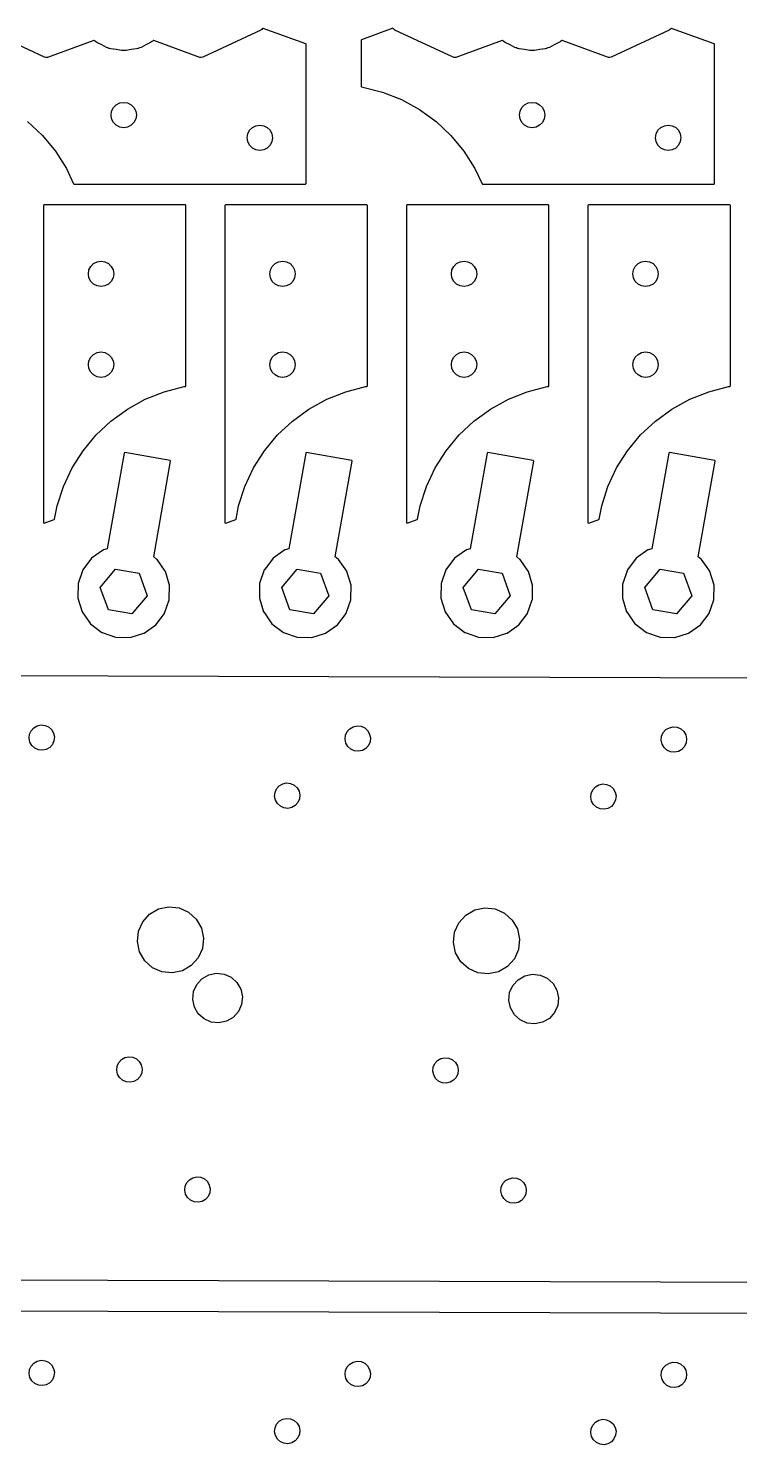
# Model space of a CAD drawing. Header units: metres. Extents: x 5 to 408, y 9 to 287.
# Drawn here: x 199.5 to 277.9, y 131 to 287.1 of the extents above; entities that cross this region are included whole.
import ezdxf

# ---------------------------------------------------------------- set-up
doc = ezdxf.new("R2010")
doc.units = ezdxf.units.M

msp = doc.modelspace()

# ---------------------------------------------------------------- linework, layer by layer
for p, q in [((201.282, 283.871), (194.884, 286.855)), ((206.695, 285.711), (201.606, 283.859)), ((206.752, 285.698), (206.695, 285.711)), ((206.773, 285.678), (206.752, 285.698)), ((206.887, 285.595), (206.773, 285.678)), ((206.902, 285.587), (206.887, 285.595)), ((206.913, 285.579), (206.902, 285.587)), ((206.926, 285.568), (206.913, 285.579)), ((207.042, 285.489), (206.926, 285.568)), ((213.074, 285.568), (212.958, 285.489)), ((213.087, 285.579), (213.074, 285.568)), ((213.098, 285.587), (213.087, 285.579)), ((213.113, 285.595), (213.098, 285.587)), ((213.227, 285.678), (213.113, 285.595)), ((213.248, 285.698), (213.227, 285.678)), ((213.305, 285.711), (213.248, 285.698)), ((218.398, 283.857), (213.305, 285.711)), ((225.112, 286.853), (218.722, 283.873)), ((225.222, 286.927), (225.112, 286.853)), ((225.307, 287.036), (225.222, 286.927)), ((225.37, 287.054), (225.307, 287.036)), ((230.064, 285.345), (225.37, 287.054)), ((236.186, 285.8), (236.15, 285.748)), ((236.15, 285.748), (236.15, 280.659)), ((239.635, 287.055), (236.186, 285.8)), ((239.704, 287.03), (239.635, 287.055)), ((239.735, 286.973), (239.704, 287.03)), ((239.83, 286.886), (239.735, 286.973)), ((239.884, 286.855), (239.83, 286.886)), ((246.282, 283.871), (239.884, 286.855)), ((251.695, 285.711), (246.606, 283.859)), ((251.752, 285.698), (251.695, 285.711)), ((251.773, 285.678), (251.752, 285.698)), ((251.887, 285.595), (251.773, 285.678)), ((251.902, 285.587), (251.887, 285.595)), ((251.913, 285.579), (251.902, 285.587)), ((251.926, 285.568), (251.913, 285.579)), ((252.042, 285.489), (251.926, 285.568)), ((258.074, 285.568), (257.958, 285.489)), ((258.087, 285.579), (258.074, 285.568)), ((258.098, 285.587), (258.087, 285.579)), ((258.113, 285.595), (258.098, 285.587)), ((258.227, 285.678), (258.113, 285.595)), ((258.248, 285.698), (258.227, 285.678)), ((258.305, 285.711), (258.248, 285.698)), ((263.398, 283.857), (258.305, 285.711)), ((270.112, 286.853), (263.722, 283.873)), ((270.222, 286.927), (270.112, 286.853)), ((270.307, 287.036), (270.222, 286.927)), ((270.37, 287.054), (270.307, 287.036)), ((275.064, 285.345), (270.37, 287.054)), ((207.573, 285.241), (207.042, 285.489)), ((208.089, 284.955), (207.573, 285.241)), ((208.221, 284.907), (208.089, 284.955)), ((208.238, 284.904), (208.221, 284.907)), ((208.251, 284.9), (208.238, 284.904)), ((208.266, 284.892), (208.251, 284.9)), ((208.4, 284.848), (208.266, 284.892)), ((208.417, 284.846), (208.4, 284.848)), ((208.43, 284.842), (208.417, 284.846)), ((208.446, 284.835), (208.43, 284.842)), ((208.581, 284.796), (208.446, 284.835)), ((209.163, 284.724), (208.581, 284.796)), ((209.741, 284.612), (209.163, 284.724)), ((209.882, 284.607), (209.741, 284.612)), ((209.899, 284.609), (209.882, 284.607)), ((209.913, 284.609), (209.899, 284.609)), ((209.93, 284.606), (209.913, 284.609)), ((210.07, 284.606), (209.93, 284.606)), ((210.087, 284.609), (210.07, 284.606)), ((210.101, 284.609), (210.087, 284.609)), ((210.118, 284.607), (210.101, 284.609)), ((210.259, 284.612), (210.118, 284.607)), ((210.834, 284.724), (210.259, 284.612)), ((211.419, 284.796), (210.834, 284.724)), ((211.554, 284.835), (211.419, 284.796)), ((211.57, 284.842), (211.554, 284.835)), ((211.583, 284.846), (211.57, 284.842)), ((211.6, 284.848), (211.583, 284.846)), ((211.734, 284.892), (211.6, 284.848)), ((211.749, 284.9), (211.734, 284.892)), ((211.762, 284.904), (211.749, 284.9)), ((211.779, 284.907), (211.762, 284.904)), ((211.911, 284.955), (211.779, 284.907)), ((212.424, 285.24), (211.911, 284.955)), ((212.958, 285.489), (212.424, 285.24)), ((230.1, 285.294), (230.064, 285.345)), ((230.1, 269.959), (230.1, 285.294)), ((252.573, 285.241), (252.042, 285.489)), ((253.089, 284.955), (252.573, 285.241)), ((253.221, 284.907), (253.089, 284.955)), ((253.238, 284.904), (253.221, 284.907)), ((253.251, 284.9), (253.238, 284.904)), ((253.266, 284.892), (253.251, 284.9)), ((253.4, 284.848), (253.266, 284.892)), ((253.417, 284.846), (253.4, 284.848)), ((253.43, 284.842), (253.417, 284.846)), ((253.446, 284.835), (253.43, 284.842)), ((253.581, 284.796), (253.446, 284.835)), ((254.163, 284.724), (253.581, 284.796)), ((254.741, 284.612), (254.163, 284.724)), ((254.882, 284.607), (254.741, 284.612)), ((254.899, 284.609), (254.882, 284.607)), ((254.913, 284.609), (254.899, 284.609)), ((254.93, 284.606), (254.913, 284.609)), ((255.07, 284.606), (254.93, 284.606)), ((255.087, 284.609), (255.07, 284.606)), ((255.101, 284.609), (255.087, 284.609)), ((255.118, 284.607), (255.101, 284.609)), ((255.259, 284.612), (255.118, 284.607)), ((255.834, 284.724), (255.259, 284.612)), ((256.419, 284.796), (255.834, 284.724)), ((256.554, 284.835), (256.419, 284.796)), ((256.57, 284.842), (256.554, 284.835)), ((256.583, 284.846), (256.57, 284.842)), ((256.6, 284.848), (256.583, 284.846)), ((256.734, 284.892), (256.6, 284.848)), ((256.749, 284.9), (256.734, 284.892)), ((256.762, 284.904), (256.749, 284.9)), ((256.779, 284.907), (256.762, 284.904)), ((256.911, 284.955), (256.779, 284.907)), ((257.424, 285.24), (256.911, 284.955)), ((257.958, 285.489), (257.424, 285.24)), ((275.1, 285.294), (275.064, 285.345)), ((275.1, 269.959), (275.1, 285.294)), ((201.406, 283.836), (201.282, 283.871)), ((201.606, 283.859), (201.406, 283.836)), ((218.524, 283.833), (218.398, 283.857)), ((218.722, 283.873), (218.524, 283.833)), ((246.406, 283.836), (246.282, 283.871)), ((246.606, 283.859), (246.406, 283.836)), ((263.524, 283.833), (263.398, 283.857)), ((263.722, 283.873), (263.524, 283.833)), ((236.15, 280.659), (236.2, 280.602)), ((236.2, 280.602), (236.354, 280.583)), ((236.354, 280.583), (238.531, 280.024)), ((238.531, 280.024), (240.621, 279.196)), ((208.601, 277.5), (208.67, 277.932)), ((208.67, 277.932), (208.868, 278.322)), ((208.868, 278.322), (209.178, 278.632)), ((209.178, 278.632), (209.568, 278.83)), ((209.568, 278.83), (210, 278.899)), ((210, 278.899), (210.432, 278.83)), ((210.432, 278.83), (210.822, 278.632)), ((210.822, 278.632), (211.132, 278.322)), ((211.132, 278.322), (211.33, 277.932)), ((211.33, 277.932), (211.399, 277.5)), ((240.621, 279.196), (242.591, 278.113)), ((242.591, 278.113), (244.41, 276.792)), ((253.601, 277.5), (253.67, 277.932)), ((253.67, 277.932), (253.868, 278.322)), ((253.868, 278.322), (254.178, 278.632)), ((254.178, 278.632), (254.568, 278.83)), ((254.568, 278.83), (255, 278.899)), ((255, 278.899), (255.432, 278.83)), ((255.432, 278.83), (255.822, 278.632)), ((255.822, 278.632), (256.132, 278.322)), ((256.132, 278.322), (256.33, 277.932)), ((256.33, 277.932), (256.399, 277.5)), ((199.41, 276.792), (201.048, 275.253)), ((208.67, 277.068), (208.601, 277.5)), ((208.868, 276.678), (208.67, 277.068)), ((209.178, 276.368), (208.868, 276.678)), ((209.568, 276.17), (209.178, 276.368)), ((210.822, 276.368), (210.432, 276.17)), ((211.132, 276.678), (210.822, 276.368)), ((211.33, 277.068), (211.132, 276.678)), ((211.399, 277.5), (211.33, 277.068)), ((224.178, 276.132), (224.568, 276.33)), ((224.568, 276.33), (225, 276.399)), ((225, 276.399), (225.432, 276.33)), ((225.432, 276.33), (225.822, 276.132)), ((244.41, 276.792), (246.048, 275.253)), ((253.67, 277.068), (253.601, 277.5)), ((253.868, 276.678), (253.67, 277.068)), ((254.178, 276.368), (253.868, 276.678)), ((254.568, 276.17), (254.178, 276.368)), ((255.822, 276.368), (255.432, 276.17)), ((256.132, 276.678), (255.822, 276.368)), ((256.33, 277.068), (256.132, 276.678)), ((256.399, 277.5), (256.33, 277.068)), ((269.178, 276.132), (269.568, 276.33)), ((269.568, 276.33), (270, 276.399)), ((270, 276.399), (270.432, 276.33)), ((270.432, 276.33), (270.822, 276.132)), ((201.048, 275.253), (202.481, 273.521)), ((210, 276.101), (209.568, 276.17)), ((210.432, 276.17), (210, 276.101)), ((223.601, 275), (223.67, 275.432)), ((223.67, 274.568), (223.601, 275)), ((223.67, 275.432), (223.868, 275.822)), ((223.868, 275.822), (224.178, 276.132)), ((225.822, 276.132), (226.132, 275.822)), ((226.132, 275.822), (226.33, 275.432)), ((226.33, 275.432), (226.399, 275)), ((226.399, 275), (226.33, 274.568)), ((246.048, 275.253), (247.481, 273.521)), ((255, 276.101), (254.568, 276.17)), ((255.432, 276.17), (255, 276.101)), ((268.601, 275), (268.67, 275.432)), ((268.67, 274.568), (268.601, 275)), ((268.67, 275.432), (268.868, 275.822)), ((268.868, 275.822), (269.178, 276.132)), ((270.822, 276.132), (271.132, 275.822)), ((271.132, 275.822), (271.33, 275.432)), ((271.33, 275.432), (271.399, 275)), ((271.399, 275), (271.33, 274.568)), ((202.481, 273.521), (203.686, 271.623)), ((223.868, 274.178), (223.67, 274.568)), ((224.178, 273.868), (223.868, 274.178)), ((224.568, 273.67), (224.178, 273.868)), ((225, 273.601), (224.568, 273.67)), ((225.432, 273.67), (225, 273.601)), ((225.822, 273.868), (225.432, 273.67)), ((226.132, 274.178), (225.822, 273.868)), ((226.33, 274.568), (226.132, 274.178)), ((247.481, 273.521), (248.686, 271.623)), ((268.868, 274.178), (268.67, 274.568)), ((269.178, 273.868), (268.868, 274.178)), ((269.568, 273.67), (269.178, 273.868)), ((270, 273.601), (269.568, 273.67)), ((270.432, 273.67), (270, 273.601)), ((270.822, 273.868), (270.432, 273.67)), ((271.132, 274.178), (270.822, 273.868)), ((271.33, 274.568), (271.132, 274.178)), ((203.686, 271.623), (204.482, 269.931)), ((248.686, 271.623), (249.482, 269.931)), ((204.482, 269.931), (204.531, 269.9)), ((204.531, 269.9), (230.041, 269.9)), ((230.041, 269.9), (230.1, 269.959)), ((249.482, 269.931), (249.531, 269.9)), ((249.531, 269.9), (275.041, 269.9)), ((275.041, 269.9), (275.1, 269.959)), ((201.209, 267.6), (201.15, 267.541)), ((201.15, 267.541), (201.15, 232.582)), ((216.791, 267.6), (201.209, 267.6)), ((216.85, 267.541), (216.791, 267.6)), ((216.85, 247.659), (216.85, 267.541)), ((221.209, 267.6), (221.15, 267.541)), ((221.15, 267.541), (221.15, 232.582)), ((236.791, 267.6), (221.209, 267.6)), ((236.85, 267.541), (236.791, 267.6)), ((236.85, 247.659), (236.85, 267.541)), ((241.209, 267.6), (241.15, 267.541)), ((241.15, 267.541), (241.15, 232.582)), ((256.791, 267.6), (241.209, 267.6)), ((256.85, 267.541), (256.791, 267.6)), ((256.85, 247.659), (256.85, 267.541)), ((261.209, 267.6), (261.15, 267.541)), ((261.15, 267.541), (261.15, 232.582)), ((276.791, 267.6), (261.209, 267.6)), ((276.85, 267.541), (276.791, 267.6)), ((276.85, 247.659), (276.85, 267.541)), ((206.17, 260.432), (206.368, 260.822)), ((206.368, 260.822), (206.678, 261.132)), ((206.678, 261.132), (207.068, 261.33)), ((207.068, 261.33), (207.5, 261.399)), ((207.5, 261.399), (207.932, 261.33)), ((207.932, 261.33), (208.322, 261.132)), ((208.322, 261.132), (208.632, 260.822)), ((208.632, 260.822), (208.83, 260.432)), ((226.17, 260.432), (226.368, 260.822)), ((226.368, 260.822), (226.678, 261.132)), ((226.678, 261.132), (227.068, 261.33)), ((227.068, 261.33), (227.5, 261.399)), ((227.5, 261.399), (227.932, 261.33)), ((227.932, 261.33), (228.322, 261.132)), ((228.322, 261.132), (228.632, 260.822)), ((228.632, 260.822), (228.83, 260.432)), ((246.17, 260.432), (246.368, 260.822)), ((246.368, 260.822), (246.678, 261.132)), ((246.678, 261.132), (247.068, 261.33)), ((247.068, 261.33), (247.5, 261.399)), ((247.5, 261.399), (247.932, 261.33)), ((247.932, 261.33), (248.322, 261.132)), ((248.322, 261.132), (248.632, 260.822)), ((248.632, 260.822), (248.83, 260.432)), ((266.17, 260.432), (266.368, 260.822)), ((266.368, 260.822), (266.678, 261.132)), ((266.678, 261.132), (267.068, 261.33)), ((267.068, 261.33), (267.5, 261.399)), ((267.5, 261.399), (267.932, 261.33)), ((267.932, 261.33), (268.322, 261.132)), ((268.322, 261.132), (268.632, 260.822)), ((268.632, 260.822), (268.83, 260.432)), ((206.101, 260), (206.17, 260.432)), ((206.17, 259.568), (206.101, 260)), ((206.368, 259.178), (206.17, 259.568)), ((206.678, 258.868), (206.368, 259.178)), ((208.632, 259.178), (208.322, 258.868)), ((208.83, 259.568), (208.632, 259.178)), ((208.83, 260.432), (208.899, 260)), ((208.899, 260), (208.83, 259.568)), ((226.101, 260), (226.17, 260.432)), ((226.17, 259.568), (226.101, 260)), ((226.368, 259.178), (226.17, 259.568)), ((226.678, 258.868), (226.368, 259.178)), ((228.632, 259.178), (228.322, 258.868)), ((228.83, 259.568), (228.632, 259.178)), ((228.83, 260.432), (228.899, 260)), ((228.899, 260), (228.83, 259.568)), ((246.101, 260), (246.17, 260.432)), ((246.17, 259.568), (246.101, 260)), ((246.368, 259.178), (246.17, 259.568)), ((246.678, 258.868), (246.368, 259.178)), ((248.632, 259.178), (248.322, 258.868)), ((248.83, 259.568), (248.632, 259.178)), ((248.83, 260.432), (248.899, 260)), ((248.899, 260), (248.83, 259.568)), ((266.101, 260), (266.17, 260.432)), ((266.17, 259.568), (266.101, 260)), ((266.368, 259.178), (266.17, 259.568)), ((266.678, 258.868), (266.368, 259.178)), ((268.632, 259.178), (268.322, 258.868)), ((268.83, 259.568), (268.632, 259.178)), ((268.83, 260.432), (268.899, 260)), ((268.899, 260), (268.83, 259.568)), ((207.068, 258.67), (206.678, 258.868)), ((207.5, 258.601), (207.068, 258.67)), ((207.932, 258.67), (207.5, 258.601)), ((208.322, 258.868), (207.932, 258.67)), ((227.068, 258.67), (226.678, 258.868)), ((227.5, 258.601), (227.068, 258.67)), ((227.932, 258.67), (227.5, 258.601)), ((228.322, 258.868), (227.932, 258.67)), ((247.068, 258.67), (246.678, 258.868)), ((247.5, 258.601), (247.068, 258.67)), ((247.932, 258.67), (247.5, 258.601)), ((248.322, 258.868), (247.932, 258.67)), ((267.068, 258.67), (266.678, 258.868)), ((267.5, 258.601), (267.068, 258.67)), ((267.932, 258.67), (267.5, 258.601)), ((268.322, 258.868), (267.932, 258.67)), ((206.678, 251.132), (207.068, 251.33)), ((207.068, 251.33), (207.5, 251.399)), ((207.5, 251.399), (207.932, 251.33)), ((207.932, 251.33), (208.322, 251.132)), ((226.678, 251.132), (227.068, 251.33)), ((227.068, 251.33), (227.5, 251.399)), ((227.5, 251.399), (227.932, 251.33)), ((227.932, 251.33), (228.322, 251.132)), ((246.678, 251.132), (247.068, 251.33)), ((247.068, 251.33), (247.5, 251.399)), ((247.5, 251.399), (247.932, 251.33)), ((247.932, 251.33), (248.322, 251.132)), ((266.678, 251.132), (267.068, 251.33)), ((267.068, 251.33), (267.5, 251.399)), ((267.5, 251.399), (267.932, 251.33)), ((267.932, 251.33), (268.322, 251.132)), ((206.101, 250), (206.17, 250.432)), ((206.17, 249.568), (206.101, 250)), ((206.17, 250.432), (206.368, 250.822)), ((206.368, 250.822), (206.678, 251.132)), ((208.322, 251.132), (208.632, 250.822)), ((208.632, 250.822), (208.83, 250.432)), ((208.83, 250.432), (208.899, 250)), ((208.899, 250), (208.83, 249.568)), ((226.101, 250), (226.17, 250.432)), ((226.17, 249.568), (226.101, 250)), ((226.17, 250.432), (226.368, 250.822)), ((226.368, 250.822), (226.678, 251.132)), ((228.322, 251.132), (228.632, 250.822)), ((228.632, 250.822), (228.83, 250.432)), ((228.83, 250.432), (228.899, 250)), ((228.899, 250), (228.83, 249.568)), ((246.101, 250), (246.17, 250.432)), ((246.17, 249.568), (246.101, 250)), ((246.17, 250.432), (246.368, 250.822)), ((246.368, 250.822), (246.678, 251.132)), ((248.322, 251.132), (248.632, 250.822)), ((248.632, 250.822), (248.83, 250.432)), ((248.83, 250.432), (248.899, 250)), ((248.899, 250), (248.83, 249.568)), ((266.101, 250), (266.17, 250.432)), ((266.17, 249.568), (266.101, 250)), ((266.17, 250.432), (266.368, 250.822)), ((266.368, 250.822), (266.678, 251.132)), ((268.322, 251.132), (268.632, 250.822)), ((268.632, 250.822), (268.83, 250.432)), ((268.83, 250.432), (268.899, 250)), ((268.899, 250), (268.83, 249.568)), ((206.368, 249.178), (206.17, 249.568)), ((206.678, 248.868), (206.368, 249.178)), ((207.068, 248.67), (206.678, 248.868)), ((207.5, 248.601), (207.068, 248.67)), ((207.932, 248.67), (207.5, 248.601)), ((208.322, 248.868), (207.932, 248.67)), ((208.632, 249.178), (208.322, 248.868)), ((208.83, 249.568), (208.632, 249.178)), ((226.368, 249.178), (226.17, 249.568)), ((226.678, 248.868), (226.368, 249.178)), ((227.068, 248.67), (226.678, 248.868)), ((227.5, 248.601), (227.068, 248.67)), ((227.932, 248.67), (227.5, 248.601)), ((228.322, 248.868), (227.932, 248.67)), ((228.632, 249.178), (228.322, 248.868)), ((228.83, 249.568), (228.632, 249.178)), ((246.368, 249.178), (246.17, 249.568)), ((246.678, 248.868), (246.368, 249.178)), ((247.068, 248.67), (246.678, 248.868)), ((247.5, 248.601), (247.068, 248.67)), ((247.932, 248.67), (247.5, 248.601)), ((248.322, 248.868), (247.932, 248.67)), ((248.632, 249.178), (248.322, 248.868)), ((248.83, 249.568), (248.632, 249.178)), ((266.368, 249.178), (266.17, 249.568)), ((266.678, 248.868), (266.368, 249.178)), ((267.068, 248.67), (266.678, 248.868)), ((267.5, 248.601), (267.068, 248.67)), ((267.932, 248.67), (267.5, 248.601)), ((268.322, 248.868), (267.932, 248.67)), ((268.632, 249.178), (268.322, 248.868)), ((268.83, 249.568), (268.632, 249.178)), ((212.379, 246.196), (214.469, 247.024)), ((214.469, 247.024), (216.646, 247.583)), ((216.646, 247.583), (216.8, 247.602)), ((216.8, 247.602), (216.85, 247.659)), ((232.379, 246.196), (234.469, 247.024)), ((234.469, 247.024), (236.646, 247.583)), ((236.646, 247.583), (236.8, 247.602)), ((236.8, 247.602), (236.85, 247.659)), ((252.379, 246.196), (254.469, 247.024)), ((254.469, 247.024), (256.646, 247.583)), ((256.646, 247.583), (256.8, 247.602)), ((256.8, 247.602), (256.85, 247.659)), ((272.379, 246.196), (274.469, 247.024)), ((274.469, 247.024), (276.646, 247.583)), ((276.646, 247.583), (276.8, 247.602)), ((276.8, 247.602), (276.85, 247.659)), ((208.59, 243.792), (210.409, 245.113)), ((210.409, 245.113), (212.379, 246.196)), ((228.59, 243.792), (230.409, 245.113)), ((230.409, 245.113), (232.379, 246.196)), ((248.59, 243.792), (250.409, 245.113)), ((250.409, 245.113), (252.379, 246.196)), ((268.59, 243.792), (270.409, 245.113)), ((270.409, 245.113), (272.379, 246.196)), ((206.952, 242.253), (208.59, 243.792)), ((226.952, 242.253), (228.59, 243.792)), ((246.952, 242.253), (248.59, 243.792)), ((266.952, 242.253), (268.59, 243.792)), ((205.519, 240.521), (206.952, 242.253)), ((225.519, 240.521), (226.952, 242.253)), ((245.519, 240.521), (246.952, 242.253)), ((265.519, 240.521), (266.952, 242.253)), ((204.314, 238.623), (205.519, 240.521)), ((210.119, 240.312), (210.051, 240.264)), ((215.125, 239.429), (210.119, 240.312)), ((224.314, 238.623), (225.519, 240.521)), ((230.119, 240.312), (230.051, 240.264)), ((235.125, 239.429), (230.119, 240.312)), ((244.314, 238.623), (245.519, 240.521)), ((250.119, 240.312), (250.051, 240.264)), ((255.125, 239.429), (250.119, 240.312)), ((264.314, 238.623), (265.519, 240.521)), ((270.119, 240.312), (270.051, 240.264)), ((275.125, 239.429), (270.119, 240.312)), ((210.051, 240.264), (208.191, 229.716)), ((213.312, 228.813), (215.172, 239.361)), ((215.172, 239.361), (215.125, 239.429)), ((230.051, 240.264), (228.191, 229.716)), ((233.312, 228.813), (235.172, 239.361)), ((235.172, 239.361), (235.125, 239.429)), ((250.051, 240.264), (248.191, 229.716)), ((253.312, 228.813), (255.172, 239.361)), ((255.172, 239.361), (255.125, 239.429)), ((270.051, 240.264), (268.191, 229.716)), ((273.312, 228.813), (275.172, 239.361)), ((275.172, 239.361), (275.125, 239.429)), ((203.357, 236.589), (204.314, 238.623)), ((223.357, 236.589), (224.314, 238.623)), ((243.357, 236.589), (244.314, 238.623)), ((263.357, 236.589), (264.314, 238.623)), ((202.663, 234.452), (203.357, 236.589)), ((222.663, 234.452), (223.357, 236.589)), ((242.663, 234.452), (243.357, 236.589)), ((262.663, 234.452), (263.357, 236.589)), ((202.379, 232.967), (202.663, 234.452)), ((222.379, 232.967), (222.663, 234.452)), ((242.379, 232.967), (242.663, 234.452)), ((262.379, 232.967), (262.663, 234.452)), ((201.15, 232.582), (201.235, 232.522)), ((201.235, 232.522), (202.345, 232.926)), ((202.345, 232.926), (202.379, 232.967)), ((221.15, 232.582), (221.235, 232.522)), ((221.235, 232.522), (222.345, 232.926)), ((222.345, 232.926), (222.379, 232.967)), ((241.15, 232.582), (241.235, 232.522)), ((241.235, 232.522), (242.345, 232.926)), ((242.345, 232.926), (242.379, 232.967)), ((261.15, 232.582), (261.235, 232.522)), ((261.235, 232.522), (262.345, 232.926)), ((262.345, 232.926), (262.379, 232.967)), ((207.757, 229.58), (206.463, 228.674)), ((207.771, 229.587), (207.757, 229.58)), ((208.191, 229.716), (207.771, 229.587)), ((227.757, 229.58), (226.463, 228.674)), ((227.771, 229.587), (227.757, 229.58)), ((228.191, 229.716), (227.771, 229.587)), ((247.757, 229.58), (246.463, 228.674)), ((247.771, 229.587), (247.757, 229.58)), ((248.191, 229.716), (247.771, 229.587)), ((267.757, 229.58), (266.463, 228.674)), ((267.771, 229.587), (267.757, 229.58)), ((268.191, 229.716), (267.771, 229.587)), ((206.452, 228.663), (205.501, 227.401)), ((206.463, 228.674), (206.452, 228.663)), ((213.663, 228.548), (213.312, 228.813)), ((213.674, 228.537), (213.663, 228.548)), ((214.58, 227.243), (213.674, 228.537)), ((226.452, 228.663), (225.501, 227.401)), ((226.463, 228.674), (226.452, 228.663)), ((233.663, 228.548), (233.312, 228.813)), ((233.674, 228.537), (233.663, 228.548)), ((234.58, 227.243), (233.674, 228.537)), ((246.452, 228.663), (245.501, 227.401)), ((246.463, 228.674), (246.452, 228.663)), ((253.663, 228.548), (253.312, 228.813)), ((253.674, 228.537), (253.663, 228.548)), ((254.58, 227.243), (253.674, 228.537)), ((266.452, 228.663), (265.501, 227.401)), ((266.463, 228.674), (266.452, 228.663)), ((273.663, 228.548), (273.312, 228.813)), ((273.674, 228.537), (273.663, 228.548)), ((274.58, 227.243), (273.674, 228.537)), ((205.493, 227.387), (204.979, 225.893)), ((205.501, 227.401), (205.493, 227.387)), ((207.413, 225.456), (209.102, 227.469)), ((209.102, 227.469), (211.689, 227.012)), ((211.689, 227.012), (212.587, 224.544)), ((214.587, 227.229), (214.58, 227.243)), ((215.049, 225.718), (214.587, 227.229)), ((225.493, 227.387), (224.979, 225.893)), ((225.501, 227.401), (225.493, 227.387)), ((227.413, 225.456), (229.102, 227.469)), ((229.102, 227.469), (231.689, 227.012)), ((231.689, 227.012), (232.587, 224.544)), ((234.587, 227.229), (234.58, 227.243)), ((235.049, 225.718), (234.587, 227.229)), ((245.493, 227.387), (244.979, 225.893)), ((245.501, 227.401), (245.493, 227.387)), ((247.413, 225.456), (249.102, 227.469)), ((249.102, 227.469), (251.689, 227.012)), ((251.689, 227.012), (252.587, 224.544)), ((254.587, 227.229), (254.58, 227.243)), ((255.049, 225.718), (254.587, 227.229)), ((265.493, 227.387), (264.979, 225.893)), ((265.501, 227.401), (265.493, 227.387)), ((267.413, 225.456), (269.102, 227.469)), ((269.102, 227.469), (271.689, 227.012)), ((271.689, 227.012), (272.587, 224.544)), ((274.587, 227.229), (274.58, 227.243)), ((275.049, 225.718), (274.587, 227.229)), ((204.976, 225.878), (204.949, 224.298)), ((204.979, 225.893), (204.976, 225.878)), ((208.311, 222.988), (207.413, 225.456)), ((215.024, 224.122), (215.051, 225.702)), ((215.051, 225.702), (215.049, 225.718)), ((224.976, 225.878), (224.949, 224.298)), ((224.979, 225.893), (224.976, 225.878)), ((228.311, 222.988), (227.413, 225.456)), ((235.024, 224.122), (235.051, 225.702)), ((235.051, 225.702), (235.049, 225.718)), ((244.976, 225.878), (244.949, 224.298)), ((244.979, 225.893), (244.976, 225.878)), ((248.311, 222.988), (247.413, 225.456)), ((255.024, 224.122), (255.051, 225.702)), ((255.051, 225.702), (255.049, 225.718)), ((264.976, 225.878), (264.949, 224.298)), ((264.979, 225.893), (264.976, 225.878)), ((268.311, 222.988), (267.413, 225.456)), ((275.024, 224.122), (275.051, 225.702)), ((275.051, 225.702), (275.049, 225.718)), ((204.949, 224.298), (204.951, 224.282)), ((204.951, 224.282), (205.413, 222.771)), ((212.587, 224.544), (210.898, 222.531)), ((214.507, 222.613), (215.021, 224.107)), ((215.021, 224.107), (215.024, 224.122)), ((224.949, 224.298), (224.951, 224.282)), ((224.951, 224.282), (225.413, 222.771)), ((232.587, 224.544), (230.898, 222.531)), ((234.507, 222.613), (235.021, 224.107)), ((235.021, 224.107), (235.024, 224.122)), ((244.949, 224.298), (244.951, 224.282)), ((244.951, 224.282), (245.413, 222.771)), ((252.587, 224.544), (250.898, 222.531)), ((254.507, 222.613), (255.021, 224.107)), ((255.021, 224.107), (255.024, 224.122)), ((264.949, 224.298), (264.951, 224.282)), ((264.951, 224.282), (265.413, 222.771)), ((272.587, 224.544), (270.898, 222.531)), ((274.507, 222.613), (275.021, 224.107)), ((275.021, 224.107), (275.024, 224.122)), ((205.413, 222.771), (205.42, 222.757)), ((205.42, 222.757), (206.326, 221.463)), ((210.898, 222.531), (208.311, 222.988)), ((213.548, 221.337), (214.499, 222.599)), ((214.499, 222.599), (214.507, 222.613)), ((225.413, 222.771), (225.42, 222.757)), ((225.42, 222.757), (226.326, 221.463)), ((230.898, 222.531), (228.311, 222.988)), ((233.548, 221.337), (234.499, 222.599)), ((234.499, 222.599), (234.507, 222.613)), ((245.413, 222.771), (245.42, 222.757)), ((245.42, 222.757), (246.326, 221.463)), ((250.898, 222.531), (248.311, 222.988)), ((253.548, 221.337), (254.499, 222.599)), ((254.499, 222.599), (254.507, 222.613)), ((265.413, 222.771), (265.42, 222.757)), ((265.42, 222.757), (266.326, 221.463)), ((270.898, 222.531), (268.311, 222.988)), ((273.548, 221.337), (274.499, 222.599)), ((274.499, 222.599), (274.507, 222.613)), ((206.326, 221.463), (206.337, 221.452)), ((206.337, 221.452), (207.599, 220.501)), ((207.599, 220.501), (207.613, 220.493)), ((207.613, 220.493), (209.107, 219.979)), ((210.718, 219.951), (212.229, 220.413)), ((212.229, 220.413), (212.243, 220.42)), ((212.243, 220.42), (213.537, 221.326)), ((213.537, 221.326), (213.548, 221.337)), ((226.326, 221.463), (226.337, 221.452)), ((226.337, 221.452), (227.599, 220.501)), ((227.599, 220.501), (227.613, 220.493)), ((227.613, 220.493), (229.107, 219.979)), ((230.718, 219.951), (232.229, 220.413)), ((232.229, 220.413), (232.243, 220.42)), ((232.243, 220.42), (233.537, 221.326)), ((233.537, 221.326), (233.548, 221.337)), ((246.326, 221.463), (246.337, 221.452)), ((246.337, 221.452), (247.599, 220.501)), ((247.599, 220.501), (247.613, 220.493)), ((247.613, 220.493), (249.107, 219.979)), ((250.718, 219.951), (252.229, 220.413)), ((252.229, 220.413), (252.243, 220.42)), ((252.243, 220.42), (253.537, 221.326)), ((253.537, 221.326), (253.548, 221.337)), ((266.326, 221.463), (266.337, 221.452)), ((266.337, 221.452), (267.599, 220.501)), ((267.599, 220.501), (267.613, 220.493)), ((267.613, 220.493), (269.107, 219.979)), ((270.718, 219.951), (272.229, 220.413)), ((272.229, 220.413), (272.243, 220.42)), ((272.243, 220.42), (273.537, 221.326)), ((273.537, 221.326), (273.548, 221.337)), ((209.107, 219.979), (209.122, 219.976)), ((209.122, 219.976), (210.702, 219.949)), ((210.702, 219.949), (210.718, 219.951)), ((229.107, 219.979), (229.122, 219.976)), ((229.122, 219.976), (230.702, 219.949)), ((230.702, 219.949), (230.718, 219.951)), ((249.107, 219.979), (249.122, 219.976)), ((249.122, 219.976), (250.702, 219.949)), ((250.702, 219.949), (250.718, 219.951)), ((269.107, 219.979), (269.122, 219.976)), ((269.122, 219.976), (270.702, 219.949)), ((270.702, 219.949), (270.718, 219.951)), ((325.884, 215.308), (48.4763, 216.148)), ((199.567, 208.837), (199.613, 209.273)), ((199.613, 209.273), (199.791, 209.672)), ((199.791, 209.672), (200.084, 209.998)), ((200.084, 209.998), (200.463, 210.216)), ((200.463, 210.216), (200.891, 210.307)), ((200.891, 210.307), (201.326, 210.262)), ((201.326, 210.262), (201.726, 210.084)), ((201.726, 210.084), (202.051, 209.791)), ((202.051, 209.791), (202.27, 209.412)), ((202.27, 209.412), (202.361, 208.984)), ((234.395, 208.732), (234.441, 209.167)), ((234.441, 209.167), (234.619, 209.567)), ((234.619, 209.567), (234.912, 209.892)), ((234.912, 209.892), (235.291, 210.111)), ((235.291, 210.111), (235.719, 210.202)), ((235.719, 210.202), (236.154, 210.156)), ((236.154, 210.156), (236.554, 209.978)), ((236.554, 209.978), (236.879, 209.685)), ((236.879, 209.685), (237.098, 209.306)), ((237.098, 209.306), (237.189, 208.878)), ((269.269, 209.062), (269.447, 209.461)), ((269.447, 209.461), (269.74, 209.786)), ((269.74, 209.786), (270.119, 210.005)), ((270.119, 210.005), (270.547, 210.096)), ((270.547, 210.096), (270.982, 210.051)), ((270.982, 210.051), (271.382, 209.873)), ((271.382, 209.873), (271.707, 209.58)), ((271.707, 209.58), (271.926, 209.201)), ((271.926, 209.201), (272.017, 208.773)), ((199.658, 208.409), (199.567, 208.837)), ((199.877, 208.03), (199.658, 208.409)), ((200.202, 207.738), (199.877, 208.03)), ((200.602, 207.56), (200.202, 207.738)), ((201.037, 207.514), (200.602, 207.56)), ((201.465, 207.605), (201.037, 207.514)), ((201.844, 207.824), (201.465, 207.605)), ((202.137, 208.149), (201.844, 207.824)), ((202.315, 208.549), (202.137, 208.149)), ((202.361, 208.984), (202.315, 208.549)), ((234.486, 208.304), (234.395, 208.732)), ((234.705, 207.925), (234.486, 208.304)), ((235.03, 207.632), (234.705, 207.925)), ((235.43, 207.454), (235.03, 207.632)), ((236.672, 207.718), (236.293, 207.499)), ((236.965, 208.043), (236.672, 207.718)), ((237.143, 208.443), (236.965, 208.043)), ((237.189, 208.878), (237.143, 208.443)), ((269.223, 208.626), (269.269, 209.062)), ((269.314, 208.198), (269.223, 208.626)), ((269.533, 207.819), (269.314, 208.198)), ((269.858, 207.526), (269.533, 207.819)), ((271.5, 207.612), (271.121, 207.394)), ((271.793, 207.938), (271.5, 207.612)), ((271.971, 208.337), (271.793, 207.938)), ((272.017, 208.773), (271.971, 208.337)), ((235.865, 207.408), (235.43, 207.454)), ((236.293, 207.499), (235.865, 207.408)), ((270.258, 207.348), (269.858, 207.526)), ((270.693, 207.303), (270.258, 207.348)), ((271.121, 207.394), (270.693, 207.303)), ((226.624, 202.439), (226.669, 202.874)), ((226.669, 202.874), (226.847, 203.274)), ((226.847, 203.274), (227.14, 203.599)), ((227.14, 203.599), (227.519, 203.818)), ((227.519, 203.818), (227.947, 203.909)), ((227.947, 203.909), (228.382, 203.863)), ((228.382, 203.863), (228.782, 203.685)), ((228.782, 203.685), (229.107, 203.392)), ((229.107, 203.392), (229.326, 203.013)), ((229.326, 203.013), (229.417, 202.585)), ((261.497, 202.768), (261.675, 203.168)), ((261.675, 203.168), (261.968, 203.493)), ((261.968, 203.493), (262.347, 203.712)), ((262.347, 203.712), (262.775, 203.803)), ((262.775, 203.803), (263.21, 203.757)), ((263.21, 203.757), (263.61, 203.579)), ((263.61, 203.579), (263.935, 203.287)), ((263.935, 203.287), (264.154, 202.908)), ((264.154, 202.908), (264.245, 202.48)), ((226.715, 202.011), (226.624, 202.439)), ((226.933, 201.632), (226.715, 202.011)), ((227.259, 201.339), (226.933, 201.632)), ((227.658, 201.161), (227.259, 201.339)), ((228.901, 201.425), (228.522, 201.206)), ((229.193, 201.75), (228.901, 201.425)), ((229.372, 202.15), (229.193, 201.75)), ((229.417, 202.585), (229.372, 202.15)), ((261.452, 202.333), (261.497, 202.768)), ((261.543, 201.905), (261.452, 202.333)), ((261.761, 201.526), (261.543, 201.905)), ((262.087, 201.233), (261.761, 201.526)), ((263.729, 201.319), (263.35, 201.1)), ((264.021, 201.644), (263.729, 201.319)), ((264.199, 202.044), (264.021, 201.644)), ((264.245, 202.48), (264.199, 202.044)), ((228.094, 201.115), (227.658, 201.161)), ((228.522, 201.206), (228.094, 201.115)), ((262.486, 201.055), (262.087, 201.233)), ((262.922, 201.009), (262.486, 201.055)), ((263.35, 201.1), (262.922, 201.009)), ((212.092, 188.61), (212.856, 189.458)), ((212.856, 189.458), (213.845, 190.029)), ((213.845, 190.029), (214.961, 190.266)), ((214.961, 190.266), (216.096, 190.147)), ((216.096, 190.147), (217.139, 189.683)), ((217.139, 189.683), (217.988, 188.919)), ((217.988, 188.919), (218.559, 187.93)), ((246.92, 188.504), (247.684, 189.353)), ((247.684, 189.353), (248.673, 189.923)), ((248.673, 189.923), (249.789, 190.161)), ((249.789, 190.161), (250.924, 190.041)), ((250.924, 190.041), (251.967, 189.577)), ((251.967, 189.577), (252.816, 188.813)), ((211.508, 186.432), (211.628, 187.567)), ((211.628, 187.567), (212.092, 188.61)), ((218.559, 187.93), (218.796, 186.814)), ((246.336, 186.326), (246.456, 187.461)), ((246.456, 187.461), (246.92, 188.504)), ((252.816, 188.813), (253.387, 187.825)), ((253.387, 187.825), (253.624, 186.708)), ((211.746, 185.315), (211.508, 186.432)), ((218.796, 186.814), (218.677, 185.678)), ((246.574, 185.209), (246.336, 186.326)), ((253.624, 186.708), (253.505, 185.573)), ((212.317, 184.326), (211.746, 185.315)), ((213.165, 183.562), (212.317, 184.326)), ((218.212, 184.635), (217.448, 183.787)), ((218.677, 185.678), (218.212, 184.635)), ((247.145, 184.221), (246.574, 185.209)), ((247.993, 183.457), (247.145, 184.221)), ((253.04, 184.53), (252.276, 183.681)), ((253.505, 185.573), (253.04, 184.53)), ((214.208, 183.098), (213.165, 183.562)), ((215.343, 182.979), (214.208, 183.098)), ((216.46, 183.216), (215.343, 182.979)), ((217.448, 183.787), (216.46, 183.216)), ((218.619, 182.341), (219.362, 182.77)), ((219.362, 182.77), (220.201, 182.949)), ((220.201, 182.949), (221.053, 182.859)), ((221.053, 182.859), (221.837, 182.51)), ((249.036, 182.993), (247.993, 183.457)), ((250.171, 182.873), (249.036, 182.993)), ((251.288, 183.111), (250.171, 182.873)), ((252.276, 183.681), (251.288, 183.111)), ((253.447, 182.236), (254.19, 182.665)), ((254.19, 182.665), (255.029, 182.843)), ((255.029, 182.843), (255.881, 182.753)), ((255.881, 182.753), (256.665, 182.404)), ((217.696, 180.921), (218.045, 181.704)), ((218.045, 181.704), (218.619, 182.341)), ((221.837, 182.51), (222.474, 181.936)), ((222.474, 181.936), (222.903, 181.193)), ((222.903, 181.193), (223.081, 180.355)), ((252.524, 180.815), (252.873, 181.599)), ((252.873, 181.599), (253.447, 182.236)), ((256.665, 182.404), (257.302, 181.831)), ((257.302, 181.831), (257.731, 181.088)), ((257.731, 181.088), (257.909, 180.249)), ((217.607, 180.068), (217.696, 180.921)), ((217.785, 179.229), (217.607, 180.068)), ((222.992, 179.502), (222.643, 178.718)), ((223.081, 180.355), (222.992, 179.502)), ((252.435, 179.962), (252.524, 180.815)), ((252.613, 179.123), (252.435, 179.962)), ((257.909, 180.249), (257.82, 179.396)), ((218.214, 178.486), (217.785, 179.229)), ((218.851, 177.912), (218.214, 178.486)), ((219.635, 177.563), (218.851, 177.912)), ((222.069, 178.081), (221.326, 177.652)), ((222.643, 178.718), (222.069, 178.081)), ((253.042, 178.38), (252.613, 179.123)), ((253.679, 177.807), (253.042, 178.38)), ((256.897, 177.975), (256.154, 177.546)), ((257.471, 178.613), (256.897, 177.975)), ((257.82, 179.396), (257.471, 178.613)), ((220.488, 177.474), (219.635, 177.563)), ((221.326, 177.652), (220.488, 177.474)), ((254.463, 177.458), (253.679, 177.807)), ((255.316, 177.368), (254.463, 177.458)), ((256.154, 177.546), (255.316, 177.368)), ((209.457, 173.106), (209.749, 173.432)), ((209.749, 173.432), (210.128, 173.65)), ((210.128, 173.65), (210.556, 173.741)), ((210.556, 173.741), (210.992, 173.696)), ((210.992, 173.696), (211.392, 173.518)), ((211.392, 173.518), (211.717, 173.225)), ((211.717, 173.225), (211.936, 172.846)), ((244.285, 173.001), (244.577, 173.326)), ((244.577, 173.326), (244.956, 173.545)), ((244.956, 173.545), (245.384, 173.636)), ((245.384, 173.636), (245.82, 173.59)), ((245.82, 173.59), (246.22, 173.412)), ((246.22, 173.412), (246.545, 173.119)), ((209.233, 172.271), (209.279, 172.707)), ((209.324, 171.843), (209.233, 172.271)), ((209.279, 172.707), (209.457, 173.106)), ((209.543, 171.464), (209.324, 171.843)), ((211.981, 171.983), (211.803, 171.583)), ((211.936, 172.846), (212.027, 172.418)), ((212.027, 172.418), (211.981, 171.983)), ((244.061, 172.166), (244.107, 172.601)), ((244.152, 171.738), (244.061, 172.166)), ((244.107, 172.601), (244.285, 173.001)), ((244.371, 171.359), (244.152, 171.738)), ((246.545, 173.119), (246.764, 172.74)), ((246.809, 171.877), (246.631, 171.477)), ((246.764, 172.74), (246.855, 172.312)), ((246.855, 172.312), (246.809, 171.877)), ((209.868, 171.172), (209.543, 171.464)), ((210.268, 170.994), (209.868, 171.172)), ((210.703, 170.948), (210.268, 170.994)), ((211.131, 171.039), (210.703, 170.948)), ((211.51, 171.258), (211.131, 171.039)), ((211.803, 171.583), (211.51, 171.258)), ((244.696, 171.066), (244.371, 171.359)), ((245.096, 170.888), (244.696, 171.066)), ((245.531, 170.842), (245.096, 170.888)), ((245.959, 170.933), (245.531, 170.842)), ((246.338, 171.152), (245.959, 170.933)), ((246.631, 171.477), (246.338, 171.152)), ((216.73, 159.041), (216.776, 159.476)), ((216.776, 159.476), (216.954, 159.876)), ((216.954, 159.876), (217.246, 160.201)), ((217.246, 160.201), (217.625, 160.42)), ((217.625, 160.42), (218.053, 160.511)), ((218.053, 160.511), (218.489, 160.465)), ((218.489, 160.465), (218.888, 160.287)), ((218.888, 160.287), (219.214, 159.994)), ((219.214, 159.994), (219.432, 159.615)), ((219.432, 159.615), (219.523, 159.187)), ((219.523, 159.187), (219.478, 158.752)), ((251.558, 158.935), (251.604, 159.371)), ((251.604, 159.371), (251.782, 159.77)), ((251.782, 159.77), (252.074, 160.096)), ((252.074, 160.096), (252.453, 160.314)), ((252.453, 160.314), (252.881, 160.405)), ((252.881, 160.405), (253.317, 160.36)), ((253.317, 160.36), (253.716, 160.182)), ((253.716, 160.182), (254.042, 159.889)), ((254.042, 159.889), (254.26, 159.51)), ((254.26, 159.51), (254.351, 159.082)), ((216.821, 158.613), (216.73, 159.041)), ((217.04, 158.234), (216.821, 158.613)), ((217.365, 157.941), (217.04, 158.234)), ((217.765, 157.763), (217.365, 157.941)), ((218.2, 157.717), (217.765, 157.763)), ((218.628, 157.808), (218.2, 157.717)), ((219.007, 158.027), (218.628, 157.808)), ((219.3, 158.352), (219.007, 158.027)), ((219.478, 158.752), (219.3, 158.352)), ((251.649, 158.507), (251.558, 158.935)), ((251.868, 158.128), (251.649, 158.507)), ((252.193, 157.835), (251.868, 158.128)), ((252.593, 157.657), (252.193, 157.835)), ((253.028, 157.612), (252.593, 157.657)), ((253.456, 157.703), (253.028, 157.612)), ((253.835, 157.922), (253.456, 157.703)), ((254.128, 158.247), (253.835, 157.922)), ((254.306, 158.647), (254.128, 158.247)), ((254.351, 159.082), (254.306, 158.647)), ((31.3663, 149.674), (315.221, 148.814)), ((325.884, 145.308), (48.4763, 146.148)), ((199.567, 138.837), (199.613, 139.273)), ((199.613, 139.273), (199.791, 139.672)), ((199.791, 139.672), (200.084, 139.998)), ((200.084, 139.998), (200.463, 140.216)), ((200.463, 140.216), (200.891, 140.307)), ((200.891, 140.307), (201.326, 140.262)), ((201.326, 140.262), (201.726, 140.084)), ((201.726, 140.084), (202.051, 139.791)), ((202.051, 139.791), (202.27, 139.412)), ((202.27, 139.412), (202.361, 138.984)), ((202.361, 138.984), (202.315, 138.549)), ((234.395, 138.732), (234.441, 139.167)), ((234.441, 139.167), (234.619, 139.567)), ((234.619, 139.567), (234.912, 139.892)), ((234.912, 139.892), (235.291, 140.111)), ((235.291, 140.111), (235.719, 140.202)), ((235.719, 140.202), (236.154, 140.156)), ((236.154, 140.156), (236.554, 139.978)), ((236.554, 139.978), (236.879, 139.685)), ((236.879, 139.685), (237.098, 139.306)), ((237.098, 139.306), (237.189, 138.878)), ((269.223, 138.626), (269.269, 139.062)), ((269.269, 139.062), (269.447, 139.461)), ((269.447, 139.461), (269.74, 139.786)), ((269.74, 139.786), (270.119, 140.005)), ((270.119, 140.005), (270.547, 140.096)), ((270.547, 140.096), (270.982, 140.051)), ((270.982, 140.051), (271.382, 139.873)), ((271.382, 139.873), (271.707, 139.58)), ((271.707, 139.58), (271.926, 139.201)), ((271.926, 139.201), (272.017, 138.773)), ((199.658, 138.409), (199.567, 138.837)), ((199.877, 138.03), (199.658, 138.409)), ((200.202, 137.738), (199.877, 138.03)), ((200.602, 137.56), (200.202, 137.738)), ((201.037, 137.514), (200.602, 137.56)), ((201.465, 137.605), (201.037, 137.514)), ((201.844, 137.824), (201.465, 137.605)), ((202.137, 138.149), (201.844, 137.824)), ((202.315, 138.549), (202.137, 138.149)), ((234.486, 138.304), (234.395, 138.732)), ((234.705, 137.925), (234.486, 138.304)), ((235.03, 137.632), (234.705, 137.925)), ((235.43, 137.454), (235.03, 137.632)), ((235.865, 137.408), (235.43, 137.454)), ((236.293, 137.499), (235.865, 137.408)), ((236.672, 137.718), (236.293, 137.499)), ((236.965, 138.043), (236.672, 137.718)), ((237.143, 138.443), (236.965, 138.043)), ((237.189, 138.878), (237.143, 138.443)), ((269.314, 138.198), (269.223, 138.626)), ((269.533, 137.819), (269.314, 138.198)), ((269.858, 137.526), (269.533, 137.819)), ((270.258, 137.348), (269.858, 137.526)), ((270.693, 137.303), (270.258, 137.348)), ((271.121, 137.394), (270.693, 137.303)), ((271.5, 137.612), (271.121, 137.394)), ((271.793, 137.938), (271.5, 137.612)), ((271.971, 138.337), (271.793, 137.938)), ((272.017, 138.773), (271.971, 138.337)), ((226.624, 132.439), (226.669, 132.874)), ((226.669, 132.874), (226.847, 133.274)), ((226.847, 133.274), (227.14, 133.599)), ((227.14, 133.599), (227.519, 133.818)), ((227.519, 133.818), (227.947, 133.909)), ((227.947, 133.909), (228.382, 133.863)), ((228.382, 133.863), (228.782, 133.685)), ((228.782, 133.685), (229.107, 133.392)), ((229.107, 133.392), (229.326, 133.013)), ((229.326, 133.013), (229.417, 132.585)), ((261.452, 132.333), (261.497, 132.768)), ((261.497, 132.768), (261.675, 133.168)), ((261.675, 133.168), (261.968, 133.493)), ((261.968, 133.493), (262.347, 133.712)), ((262.347, 133.712), (262.775, 133.803)), ((262.775, 133.803), (263.21, 133.757)), ((263.21, 133.757), (263.61, 133.579)), ((263.61, 133.579), (263.935, 133.287)), ((263.935, 133.287), (264.154, 132.908)), ((264.154, 132.908), (264.245, 132.48)), ((226.715, 132.011), (226.624, 132.439)), ((226.933, 131.632), (226.715, 132.011)), ((227.259, 131.339), (226.933, 131.632)), ((227.658, 131.161), (227.259, 131.339)), ((228.094, 131.115), (227.658, 131.161)), ((228.522, 131.206), (228.094, 131.115)), ((228.901, 131.425), (228.522, 131.206)), ((229.193, 131.75), (228.901, 131.425)), ((229.372, 132.15), (229.193, 131.75)), ((229.417, 132.585), (229.372, 132.15)), ((261.543, 131.905), (261.452, 132.333)), ((261.761, 131.526), (261.543, 131.905)), ((262.087, 131.233), (261.761, 131.526)), ((262.486, 131.055), (262.087, 131.233)), ((263.35, 131.1), (262.922, 131.009)), ((263.729, 131.319), (263.35, 131.1)), ((264.021, 131.644), (263.729, 131.319)), ((264.199, 132.044), (264.021, 131.644)), ((264.245, 132.48), (264.199, 132.044)), ((262.922, 131.009), (262.486, 131.055))]:
    msp.add_line(p, q)

doc.saveas('drawing.dxf')
